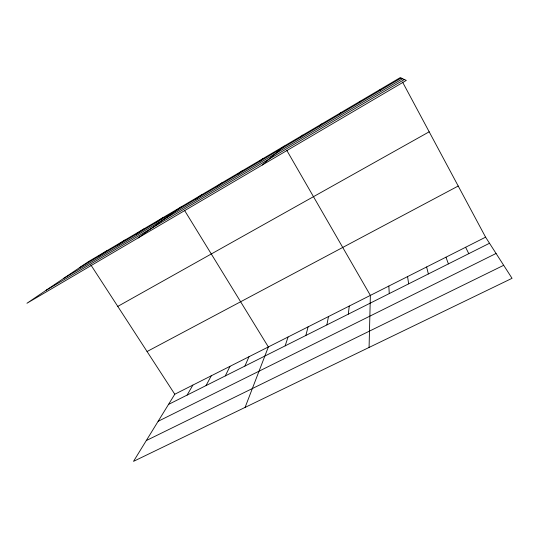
<?xml version="1.0" encoding="UTF-8"?>
<svg xmlns="http://www.w3.org/2000/svg" width="539" height="539" viewBox="0 0 539 539"><rect width="100%" height="100%" fill="white"/><g stroke="black" fill="none" stroke-linecap="round" stroke-linejoin="round"><path stroke-width="0.81" d="M369.074 347.446L370.374 295.392L286.741 150.293M348.335 314.136L349.238 306.071M326.89 324.902L328.48 316.561M305.835 335.474L308.086 326.87M285.158 345.856L288.048 336.996M245.097 407.396L268.355 346.948L184.628 210.533M244.901 366.069L248.998 356.724M359.681 102.464L360.261 101.204M225.302 375.905L229.971 366.338M206.046 385.574L211.268 375.791M187.121 395.08L192.874 385.089M485.592 237.167L174.784 394.231L133.504 461.357L512.05 278.313L485.592 237.167L402.525 82.016M339.509 114.356L340.796 112.691M319.688 126.052L321.655 123.983M300.196 137.546L302.817 135.1M262.291 165.001L284.289 146.035M259.111 161.774L263.079 158.547M237.605 174.454L242.267 170.836M216.51 186.892L221.832 182.889M195.812 199.1L201.768 194.734M138.139 237.942L182.061 206.356M155.555 222.843L162.711 217.776M135.976 234.384L143.704 228.994M116.754 245.723L125.021 240.017M97.876 256.854L106.668 250.851M79.327 267.789L401.083 78.047M63.871 278.259L402.599 78.728M46.165 290.245L404.371 79.516M117.778 306.401L429.185 131.812M147.066 351.522L458.217 186.029M168.518 404.418L489.506 243.257M158.136 421.303L496.075 253.465M146.298 440.558L503.682 265.296M90.855 264.925L174.784 394.231M465.615 247.26L468.789 253.66M445.955 257.197L448.414 263.888M426.612 266.973L428.377 273.947M380.056 89.521L380.204 90.363M407.572 276.595L408.656 283.851M388.828 286.068L389.266 293.587M88.632 261.496L26.95 303.255L406.325 80.392L400.187 77.643L88.632 261.496"/></g></svg>
